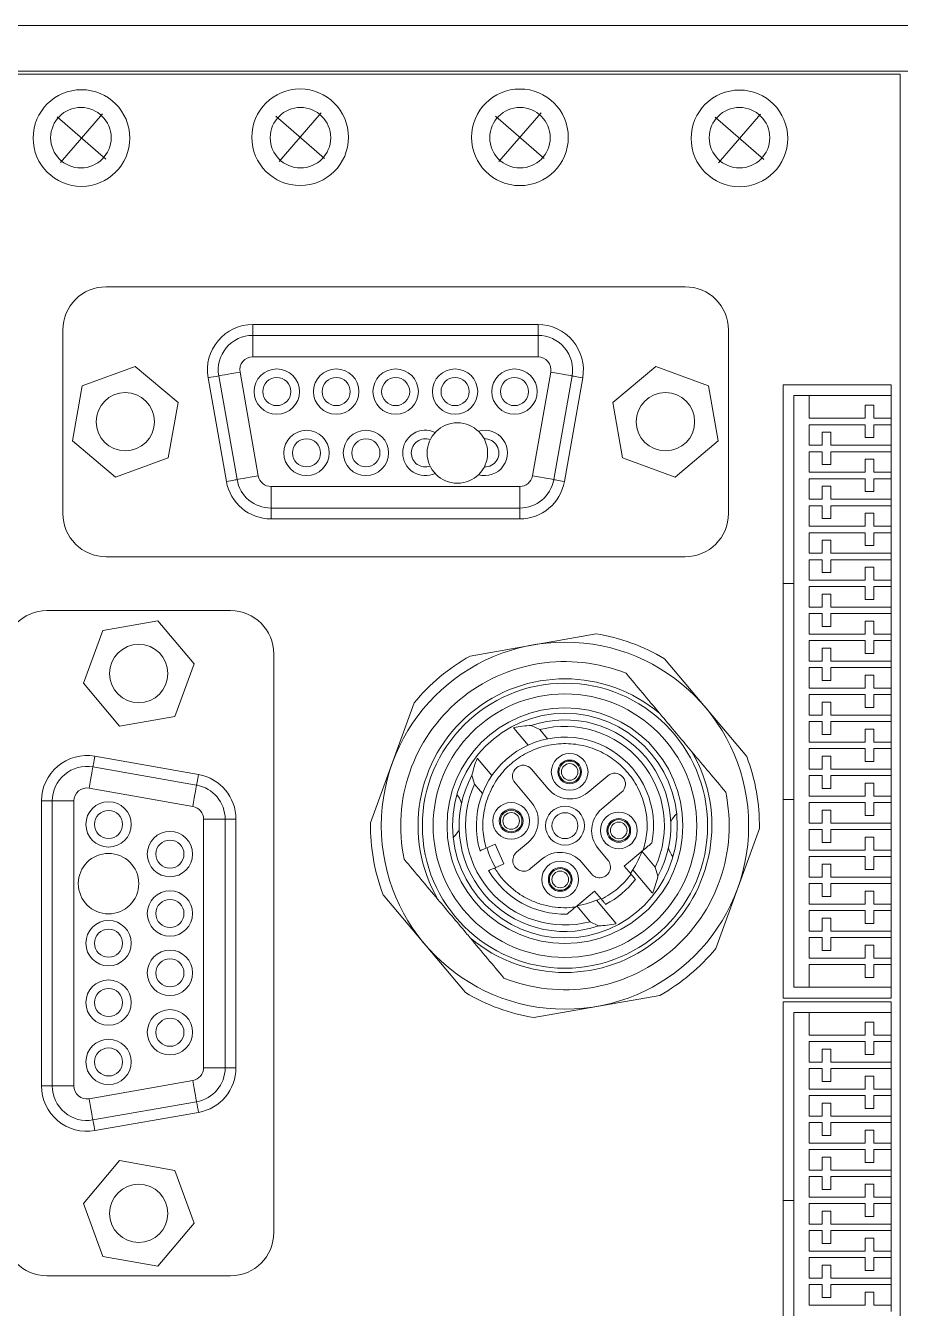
# Model space of a CAD drawing. Extents: x -194 to 239, y -574 to -265.
# Drawn here: x -109.51 to -96.63, y -433.92 to -415.02 of the extents above; entities that cross this region are included whole.
import ezdxf

# ---------------------------------------------------------------- set-up
doc = ezdxf.new("R2010")
doc.units = 0
doc.header["$LTSCALE"] = 0.5
doc.layers.get('0').update_dxf_attribs({"linetype": 'CONTINUOUS'})
doc.layers.add('1', color=7, linetype='CONTINUOUS')

msp = doc.modelspace()

# ---------------------------------------------------------------- linework, layer by layer
at = {"color": 7, "linetype": 'Continuous', "lineweight": 5}
for p, q in [((-96.62588, -415.73151), (-135.95433, -415.73151)), ((-96.62588, -456.5906), (-96.62588, -415.73151)), ((-108.32164, -418.86691), (-99.79341, -418.86691)), ((-106.16152, -419.42378), (-101.96104, -419.42378)), ((-106.16152, -419.5829), (-106.16152, -419.42378)), ((-101.96104, -419.5829), (-101.96104, -419.42378)), ((-108.95807, -419.50333), (-108.95807, -422.20819)), ((-106.16152, -419.90111), (-106.16152, -419.5829)), ((-106.16152, -419.5829), (-101.96104, -419.5829)), ((-101.96104, -419.90111), (-101.96104, -419.5829)), ((-99.15698, -422.20819), (-99.15698, -419.50333)), ((-101.96104, -419.90111), (-106.16152, -419.90111)), ((-107.89543, -420.04157), (-108.67232, -420.32433)), ((-107.26209, -420.57299), (-107.89543, -420.04157)), ((-106.3936, -421.70789), (-106.66292, -420.18046)), ((-106.34954, -420.12519), (-106.08021, -421.65264)), ((-102.04235, -421.65264), (-101.77302, -420.12519)), ((-101.45964, -420.18046), (-101.72896, -421.70789)), ((-100.22713, -420.04157), (-100.86047, -420.57299)), ((-99.45024, -420.32433), (-100.22713, -420.04157)), ((-108.67232, -420.32433), (-108.81589, -421.13853)), ((-106.55029, -421.73553), (-106.81963, -420.20808)), ((-101.30295, -420.20808), (-101.57227, -421.73553)), ((-99.30667, -421.13853), (-99.45024, -420.32433)), ((-98.35061, -420.31065), (-96.75953, -420.31065)), ((-98.35061, -420.31065), (-98.35061, -423.23826)), ((-96.75953, -420.46977), (-96.75953, -420.31065)), ((-98.19151, -420.46977), (-98.19151, -423.23826)), ((-96.75953, -420.46977), (-98.19151, -420.46977)), ((-97.96876, -420.46977), (-97.96876, -420.8039)), ((-96.75953, -420.46977), (-96.75953, -420.8039)), ((-107.40567, -421.38719), (-107.26209, -420.57299)), ((-100.86047, -420.57299), (-100.7169, -421.38719)), ((-97.14139, -420.8039), (-97.14139, -420.61297)), ((-97.01411, -420.61297), (-97.14139, -420.61297)), ((-97.01411, -420.61297), (-97.01411, -420.8039)), ((-97.14139, -420.8039), (-97.96876, -420.8039)), ((-97.96876, -420.89936), (-97.14139, -420.89936)), ((-97.96876, -420.89936), (-97.96876, -421.20166)), ((-97.14139, -421.09028), (-97.14139, -420.89936)), ((-96.75953, -420.8039), (-97.01411, -420.8039)), ((-97.01411, -420.89936), (-96.75953, -420.89936)), ((-97.01411, -420.89936), (-97.01411, -421.09028)), ((-96.75953, -420.89936), (-96.75953, -420.8039)), ((-96.75953, -420.89936), (-96.75953, -421.20166)), ((-97.77784, -421.20166), (-97.77784, -421.01073)), ((-97.77784, -421.01073), (-97.65055, -421.01073)), ((-97.65055, -421.20166), (-97.65055, -421.01073)), ((-97.14139, -421.09028), (-97.01411, -421.09028)), ((-108.81589, -421.13853), (-108.18255, -421.66996)), ((-99.94001, -421.66996), (-99.30667, -421.13853)), ((-97.96876, -421.20166), (-97.77784, -421.20166)), ((-97.77784, -421.29714), (-97.96876, -421.29714)), ((-97.96876, -421.29714), (-97.96876, -421.59944)), ((-97.77784, -421.48806), (-97.77784, -421.29714)), ((-97.65055, -421.20166), (-96.75953, -421.20166)), ((-97.65055, -421.29714), (-97.65055, -421.48806)), ((-96.75953, -421.29714), (-97.65055, -421.29714)), ((-96.75953, -421.29714), (-96.75953, -421.20166)), ((-96.75953, -421.29714), (-96.75953, -421.59944)), ((-108.18255, -421.66996), (-107.40567, -421.38719)), ((-100.7169, -421.38719), (-99.94001, -421.66996)), ((-97.77784, -421.48806), (-97.65055, -421.48806)), ((-97.14139, -421.59944), (-97.14139, -421.40851)), ((-97.14139, -421.40851), (-97.01411, -421.40851)), ((-97.01411, -421.59944), (-97.01411, -421.40851)), ((-97.14139, -421.59944), (-97.96876, -421.59944)), ((-97.96876, -421.6949), (-97.14139, -421.6949)), ((-97.96876, -421.6949), (-97.96876, -421.9972)), ((-97.14139, -421.88582), (-97.14139, -421.6949)), ((-97.01411, -421.59944), (-96.75953, -421.59944)), ((-97.01411, -421.6949), (-96.75953, -421.6949)), ((-97.01411, -421.6949), (-97.01411, -421.88582)), ((-96.75953, -421.6949), (-96.75953, -421.59944)), ((-96.75953, -421.6949), (-96.75953, -421.9972)), ((-105.89219, -422.12862), (-105.89219, -421.81041)), ((-105.89219, -421.81041), (-102.23037, -421.81041)), ((-102.23037, -422.12862), (-102.23037, -421.81041)), ((-97.77784, -421.9972), (-97.77784, -421.80628)), ((-97.77784, -421.80628), (-97.65055, -421.80628)), ((-97.65055, -421.9972), (-97.65055, -421.80628)), ((-97.14139, -421.88582), (-97.01411, -421.88582)), ((-97.96876, -421.9972), (-97.77784, -421.9972)), ((-97.65055, -421.9972), (-96.75953, -421.9972)), ((-96.75953, -422.09268), (-96.75953, -421.9972)), ((-105.89219, -422.28774), (-105.89219, -422.12862)), ((-102.23037, -422.12862), (-105.89219, -422.12862)), ((-102.23037, -422.28774), (-102.23037, -422.12862)), ((-97.77784, -422.09268), (-97.96876, -422.09268)), ((-97.96876, -422.09268), (-97.96876, -422.39498)), ((-97.77784, -422.2836), (-97.77784, -422.09268)), ((-97.65055, -422.09268), (-97.65055, -422.2836)), ((-96.75953, -422.09268), (-97.65055, -422.09268)), ((-97.14139, -422.39498), (-97.14139, -422.20406)), ((-97.14139, -422.20406), (-97.01411, -422.20406)), ((-97.01411, -422.39498), (-97.01411, -422.20406)), ((-96.75953, -422.09268), (-96.75953, -422.39498)), ((-102.23037, -422.28774), (-105.89219, -422.28774)), ((-97.14139, -422.39498), (-97.96876, -422.39498)), ((-97.77784, -422.2836), (-97.65055, -422.2836)), ((-97.01411, -422.39498), (-96.75953, -422.39498)), ((-96.75953, -422.49044), (-96.75953, -422.39498)), ((-97.96876, -422.49044), (-97.14139, -422.49044)), ((-97.96876, -422.49044), (-97.96876, -422.79274)), ((-97.77784, -422.79274), (-97.77784, -422.60182)), ((-97.77784, -422.60182), (-97.65055, -422.60182)), ((-97.65055, -422.79274), (-97.65055, -422.60182)), ((-97.14139, -422.68137), (-97.14139, -422.49044)), ((-97.01411, -422.49044), (-96.75953, -422.49044)), ((-97.01411, -422.49044), (-97.01411, -422.68137)), ((-96.75953, -422.49044), (-96.75953, -422.79274)), ((-97.96876, -422.79274), (-97.77784, -422.79274)), ((-97.65055, -422.79274), (-96.75953, -422.79274)), ((-97.14139, -422.68137), (-97.01411, -422.68137)), ((-96.75953, -422.88822), (-96.75953, -422.79274)), ((-99.79341, -422.84462), (-108.32164, -422.84462)), ((-97.77784, -422.88822), (-97.96876, -422.88822)), ((-97.96876, -422.88822), (-97.96876, -423.19052)), ((-97.77784, -423.07915), (-97.77784, -422.88822)), ((-97.65055, -422.88822), (-97.65055, -423.07915)), ((-96.75953, -422.88822), (-97.65055, -422.88822)), ((-97.14139, -423.19052), (-97.14139, -422.9996)), ((-97.14139, -422.9996), (-97.01411, -422.9996)), ((-97.01411, -423.19052), (-97.01411, -422.9996)), ((-96.75953, -422.88822), (-96.75953, -423.19052)), ((-97.14139, -423.19052), (-97.96876, -423.19052)), ((-97.77784, -423.07915), (-97.65055, -423.07915)), ((-97.01411, -423.19052), (-96.75953, -423.19052)), ((-96.75953, -423.28598), (-96.75953, -423.19052)), ((-98.35061, -423.23826), (-98.35061, -426.42043)), ((-98.35061, -423.23826), (-98.19151, -423.23826)), ((-98.19151, -423.23826), (-98.19151, -426.42043)), ((-97.96876, -423.28598), (-97.14139, -423.28598)), ((-97.96876, -423.28598), (-97.96876, -423.58828)), ((-97.77784, -423.58828), (-97.77784, -423.39736)), ((-97.77784, -423.39736), (-97.65055, -423.39736)), ((-97.65055, -423.58828), (-97.65055, -423.39736)), ((-97.14139, -423.47691), (-97.14139, -423.28598)), ((-97.01411, -423.28598), (-96.75953, -423.28598)), ((-97.01411, -423.28598), (-97.01411, -423.47691)), ((-96.75953, -423.28598), (-96.75953, -423.58828)), ((-97.96876, -423.58828), (-97.77784, -423.58828)), ((-97.65055, -423.58828), (-96.75953, -423.58828)), ((-97.14139, -423.47691), (-97.01411, -423.47691)), ((-96.75953, -423.68376), (-96.75953, -423.58828)), ((-106.48838, -423.63921), (-109.19324, -423.63921)), ((-97.77784, -423.68376), (-97.96876, -423.68376)), ((-97.96876, -423.68376), (-97.96876, -423.98606)), ((-97.77784, -423.87469), (-97.77784, -423.68376)), ((-97.65055, -423.68376), (-97.65055, -423.87469)), ((-96.75953, -423.68376), (-97.65055, -423.68376)), ((-96.75953, -423.68376), (-96.75953, -423.98606)), ((-108.37224, -423.93246), (-108.65501, -424.70936)), ((-107.55804, -423.7889), (-108.37224, -423.93246)), ((-107.02662, -424.42223), (-107.55804, -423.7889)), ((-97.77784, -423.87469), (-97.65055, -423.87469)), ((-97.14139, -423.98606), (-97.14139, -423.79514)), ((-97.14139, -423.79514), (-97.01411, -423.79514)), ((-97.01411, -423.98606), (-97.01411, -423.79514)), ((-101.10683, -423.98085), (-102.96082, -424.30775)), ((-97.14139, -423.98606), (-97.96876, -423.98606)), ((-97.96876, -424.08153), (-97.14139, -424.08153)), ((-97.96876, -424.08153), (-97.96876, -424.38384)), ((-97.14139, -424.27247), (-97.14139, -424.08153)), ((-97.01411, -423.98606), (-96.75953, -423.98606)), ((-97.01411, -424.08153), (-96.75953, -424.08153)), ((-97.01411, -424.08153), (-97.01411, -424.27247)), ((-96.75953, -424.08153), (-96.75953, -423.98606)), ((-96.75953, -424.08153), (-96.75953, -424.38384)), ((-105.85196, -424.27564), (-105.85196, -432.80387)), ((-98.88704, -425.79049), (-100.09715, -424.34834)), ((-97.77784, -424.38384), (-97.77784, -424.1929)), ((-97.77784, -424.1929), (-97.65055, -424.1929)), ((-97.65055, -424.38384), (-97.65055, -424.1929)), ((-97.14139, -424.27247), (-97.01411, -424.27247)), ((-107.30938, -425.19911), (-107.02662, -424.42223)), ((-97.96876, -424.38384), (-97.77784, -424.38384)), ((-97.77784, -424.47931), (-97.96876, -424.47931)), ((-97.96876, -424.47931), (-97.96876, -424.78161)), ((-97.77784, -424.67023), (-97.77784, -424.47931)), ((-97.65055, -424.38384), (-96.75953, -424.38384)), ((-97.65055, -424.47931), (-97.65055, -424.67023)), ((-96.75953, -424.47931), (-97.65055, -424.47931)), ((-96.75953, -424.47931), (-96.75953, -424.38384)), ((-96.75953, -424.47931), (-96.75953, -424.78161)), ((-108.65501, -424.70936), (-108.12358, -425.34269)), ((-97.77784, -424.67023), (-97.65055, -424.67023)), ((-97.14139, -424.78161), (-97.14139, -424.59068)), ((-97.14139, -424.59068), (-97.01411, -424.59068)), ((-97.01411, -424.78161), (-97.01411, -424.59068)), ((-97.14139, -424.78161), (-97.96876, -424.78161)), ((-97.96876, -424.87707), (-97.14139, -424.87707)), ((-97.96876, -424.87707), (-97.96876, -425.17939)), ((-97.14139, -425.06801), (-97.14139, -424.87707)), ((-97.01411, -424.78161), (-96.75953, -424.78161)), ((-97.01411, -424.87707), (-96.75953, -424.87707)), ((-97.01411, -424.87707), (-97.01411, -425.06801)), ((-96.75953, -424.87707), (-96.75953, -424.78161)), ((-96.75953, -424.87707), (-96.75953, -425.17939)), ((-103.7839, -424.9984), (-104.4278, -426.76747)), ((-97.77784, -425.17939), (-97.77784, -424.98844)), ((-97.77784, -424.98844), (-97.65055, -424.98844)), ((-97.65055, -425.17939), (-97.65055, -424.98844)), ((-97.14139, -425.06801), (-97.01411, -425.06801)), ((-108.12358, -425.34269), (-107.30938, -425.19911)), ((-97.96876, -425.17939), (-97.77784, -425.17939)), ((-97.77784, -425.27485), (-97.96876, -425.27485)), ((-97.96876, -425.27485), (-97.96876, -425.57715)), ((-97.77784, -425.46577), (-97.77784, -425.27485)), ((-97.65055, -425.17939), (-96.75953, -425.17939)), ((-97.65055, -425.27485), (-97.65055, -425.46577)), ((-96.75953, -425.27485), (-97.65055, -425.27485)), ((-96.75953, -425.27485), (-96.75953, -425.17939)), ((-96.75953, -425.27485), (-96.75953, -425.57715)), ((-102.31461, -425.3691), (-102.31552, -425.362)), ((-102.10388, -425.62024), (-102.31461, -425.3691)), ((-102.05988, -425.32968), (-101.93553, -425.39214)), ((-101.93553, -425.39214), (-101.82082, -425.52886)), ((-97.77784, -425.46577), (-97.65055, -425.46577)), ((-97.14139, -425.57715), (-97.14139, -425.38622)), ((-97.14139, -425.38622), (-97.01411, -425.38622)), ((-97.01411, -425.57715), (-97.01411, -425.38622)), ((-97.14139, -425.57715), (-97.96876, -425.57715)), ((-97.96876, -425.67261), (-97.14139, -425.67261)), ((-97.96876, -425.67261), (-97.96876, -425.97493)), ((-97.14139, -425.86355), (-97.14139, -425.67261)), ((-97.01411, -425.57715), (-96.75953, -425.57715)), ((-97.01411, -425.67261), (-96.75953, -425.67261)), ((-97.01411, -425.67261), (-97.01411, -425.86355)), ((-96.75953, -425.67261), (-96.75953, -425.57715)), ((-96.75953, -425.67261), (-96.75953, -425.97493)), ((-108.48849, -425.78516), (-106.96105, -426.0545)), ((-102.85773, -425.81697), (-102.85091, -425.81909)), ((-102.85091, -425.81909), (-102.64016, -426.07024)), ((-97.77784, -425.97493), (-97.77784, -425.78399)), ((-97.77784, -425.78399), (-97.65055, -425.78399)), ((-97.65055, -425.97493), (-97.65055, -425.78399)), ((-108.51611, -425.94187), (-106.98868, -426.21118)), ((-102.05588, -425.97447), (-101.81042, -426.26699)), ((-97.96876, -425.97493), (-97.77784, -425.97493)), ((-97.65055, -425.97493), (-96.75953, -425.97493)), ((-97.14139, -425.86355), (-97.01411, -425.86355)), ((-96.75953, -426.07039), (-96.75953, -425.97493)), ((-102.89404, -426.19643), (-102.93394, -426.06313)), ((-102.77932, -426.33314), (-102.89404, -426.19643)), ((-102.05421, -426.47155), (-102.29966, -426.17902)), ((-101.22762, -426.31799), (-100.9351, -426.07253)), ((-97.77784, -426.07039), (-97.96876, -426.07039)), ((-97.96876, -426.07039), (-97.96876, -426.37269)), ((-97.77784, -426.26131), (-97.77784, -426.07039)), ((-97.65055, -426.07039), (-97.65055, -426.26131)), ((-96.75953, -426.07039), (-97.65055, -426.07039)), ((-97.14139, -426.37269), (-97.14139, -426.18177)), ((-97.14139, -426.18177), (-97.01411, -426.18177)), ((-97.01411, -426.37269), (-97.01411, -426.18177)), ((-96.75953, -426.07039), (-96.75953, -426.37269)), ((-107.04393, -426.52458), (-108.57138, -426.25524)), ((-100.73056, -426.3163), (-101.02307, -426.56176)), ((-98.35061, -426.42043), (-98.19151, -426.42043)), ((-98.35061, -426.42043), (-98.35061, -429.34802)), ((-98.19151, -426.42043), (-98.19151, -429.1889)), ((-97.14139, -426.37269), (-97.96876, -426.37269)), ((-97.77784, -426.26131), (-97.65055, -426.26131)), ((-97.01411, -426.37269), (-96.75953, -426.37269)), ((-96.75953, -426.46815), (-96.75953, -426.37269)), ((-109.27279, -430.64375), (-109.27279, -426.44327)), ((-109.11367, -426.44327), (-109.27279, -426.44327)), ((-108.79546, -426.44327), (-109.11367, -426.44327)), ((-109.11367, -430.64375), (-109.11367, -426.44327)), ((-108.79546, -426.44327), (-108.79546, -430.64375)), ((-97.96876, -426.46815), (-97.14139, -426.46815)), ((-97.96876, -426.46815), (-97.96876, -426.77047)), ((-97.77784, -426.77047), (-97.77784, -426.57953)), ((-97.77784, -426.57953), (-97.65055, -426.57953)), ((-97.65055, -426.77047), (-97.65055, -426.57953)), ((-97.14139, -426.65909), (-97.14139, -426.46815)), ((-97.01411, -426.46815), (-96.75953, -426.46815)), ((-97.01411, -426.46815), (-97.01411, -426.65909)), ((-96.75953, -426.46815), (-96.75953, -426.77047)), ((-106.56795, -426.7126), (-106.88616, -426.7126)), ((-106.88616, -430.37441), (-106.88616, -426.7126)), ((-106.40883, -426.7126), (-106.56795, -426.7126)), ((-106.56795, -426.7126), (-106.56795, -430.37441)), ((-106.40883, -426.7126), (-106.40883, -430.37441)), ((-97.96876, -426.77047), (-97.77784, -426.77047)), ((-97.65055, -426.77047), (-96.75953, -426.77047)), ((-97.14139, -426.65909), (-97.01411, -426.65909)), ((-96.75953, -426.86593), (-96.75953, -426.77047)), ((-99.34436, -428.61769), (-98.70046, -426.84863)), ((-97.77784, -426.86593), (-97.96876, -426.86593)), ((-97.96876, -426.86593), (-97.96876, -427.16823)), ((-97.77784, -427.05686), (-97.77784, -426.86593)), ((-97.65055, -426.86593), (-97.65055, -427.05686)), ((-96.75953, -426.86593), (-97.65055, -426.86593)), ((-97.14139, -427.16823), (-97.14139, -426.97731)), ((-97.14139, -426.97731), (-97.01411, -426.97731)), ((-97.01411, -427.16823), (-97.01411, -426.97731)), ((-96.75953, -426.86593), (-96.75953, -427.16823)), ((-102.72686, -427.14012), (-102.5906, -427.08087)), ((-102.5906, -427.08087), (-102.46371, -427.3727)), ((-102.27582, -427.19754), (-102.10519, -427.05435)), ((-101.07406, -427.14456), (-100.93087, -427.31519)), ((-100.6902, -427.40401), (-100.41001, -427.16891)), ((-97.14139, -427.16823), (-97.96876, -427.16823)), ((-97.77784, -427.05686), (-97.65055, -427.05686)), ((-97.01411, -427.16823), (-96.75953, -427.16823)), ((-96.75953, -427.26369), (-96.75953, -427.16823)), ((-102.46371, -427.3727), (-102.59997, -427.43195)), ((-101.90065, -427.29812), (-102.07128, -427.4413)), ((-101.17466, -427.51975), (-101.31782, -427.3491)), ((-100.43033, -427.18597), (-100.23423, -427.41966)), ((-97.96876, -427.26369), (-97.14139, -427.26369)), ((-97.96876, -427.26369), (-97.96876, -427.56601)), ((-97.14139, -427.45464), (-97.14139, -427.26369)), ((-97.01411, -427.26369), (-96.75953, -427.26369)), ((-97.01411, -427.26369), (-97.01411, -427.45464)), ((-96.75953, -427.26369), (-96.75953, -427.56601)), ((-100.58958, -427.52392), (-100.6902, -427.40401)), ((-100.27736, -427.79701), (-100.56268, -427.45697)), ((-100.23423, -427.41966), (-100.19432, -427.55298)), ((-97.77784, -427.56601), (-97.77784, -427.37507)), ((-97.77784, -427.37507), (-97.65055, -427.37507)), ((-97.65055, -427.56601), (-97.65055, -427.37507)), ((-97.14139, -427.45464), (-97.01411, -427.45464)), ((-97.96876, -427.56601), (-97.77784, -427.56601)), ((-97.77784, -427.66147), (-97.96876, -427.66147)), ((-97.96876, -427.66147), (-97.96876, -427.96377)), ((-97.77784, -427.8524), (-97.77784, -427.66147)), ((-97.65055, -427.56601), (-96.75953, -427.56601)), ((-97.65055, -427.66147), (-97.65055, -427.8524)), ((-96.75953, -427.66147), (-97.65055, -427.66147)), ((-96.75953, -427.66147), (-96.75953, -427.56601)), ((-96.75953, -427.66147), (-96.75953, -427.96377)), ((-104.24122, -427.82562), (-103.03111, -429.26777)), ((-101.12897, -427.77221), (-101.40917, -428.0073)), ((-101.02837, -427.8921), (-101.12897, -427.77221)), ((-101.09898, -427.90697), (-100.81364, -428.24701)), ((-100.27053, -427.79912), (-100.27736, -427.79701)), ((-97.77784, -427.8524), (-97.65055, -427.8524)), ((-97.14139, -427.96377), (-97.14139, -427.77285)), ((-97.14139, -427.77285), (-97.01411, -427.77285)), ((-97.01411, -427.96377), (-97.01411, -427.77285)), ((-101.19273, -428.22395), (-101.38884, -427.99025)), ((-97.14139, -427.96377), (-97.96876, -427.96377)), ((-97.96876, -428.05924), (-97.14139, -428.05924)), ((-97.96876, -428.05924), (-97.96876, -428.36155)), ((-97.14139, -428.25018), (-97.14139, -428.05924)), ((-97.01411, -427.96377), (-96.75953, -427.96377)), ((-97.01411, -428.05924), (-96.75953, -428.05924)), ((-97.01411, -428.05924), (-97.01411, -428.25018)), ((-96.75953, -428.05924), (-96.75953, -427.96377)), ((-96.75953, -428.05924), (-96.75953, -428.36155)), ((-101.06839, -428.28641), (-101.19273, -428.22395)), ((-100.81364, -428.24701), (-100.81275, -428.25409)), ((-97.77784, -428.36155), (-97.77784, -428.17061)), ((-97.77784, -428.17061), (-97.65055, -428.17061)), ((-97.65055, -428.36155), (-97.65055, -428.17061)), ((-97.14139, -428.25018), (-97.01411, -428.25018)), ((-97.96876, -428.36155), (-97.77784, -428.36155)), ((-97.77784, -428.45702), (-97.96876, -428.45702)), ((-97.96876, -428.45702), (-97.96876, -428.75932)), ((-97.77784, -428.64794), (-97.77784, -428.45702)), ((-97.65055, -428.36155), (-96.75953, -428.36155)), ((-97.65055, -428.45702), (-97.65055, -428.64794)), ((-96.75953, -428.45702), (-97.65055, -428.45702)), ((-96.75953, -428.45702), (-96.75953, -428.36155)), ((-96.75953, -428.45702), (-96.75953, -428.75932)), ((-97.77784, -428.64794), (-97.65055, -428.64794)), ((-97.14139, -428.75932), (-97.14139, -428.56839)), ((-97.14139, -428.56839), (-97.01411, -428.56839)), ((-97.01411, -428.75932), (-97.01411, -428.56839)), ((-97.14139, -428.75932), (-97.96876, -428.75932)), ((-97.96876, -428.85478), (-97.14139, -428.85478)), ((-97.96876, -429.1889), (-97.96876, -428.85478)), ((-97.14139, -429.04572), (-97.14139, -428.85478)), ((-97.01411, -428.75932), (-96.75953, -428.75932)), ((-97.01411, -429.04572), (-97.01411, -428.85478)), ((-96.75953, -428.85478), (-97.01411, -428.85478)), ((-96.75953, -428.85478), (-96.75953, -428.75932)), ((-96.75953, -428.85478), (-96.75953, -429.1889)), ((-97.01411, -429.04572), (-97.14139, -429.04572)), ((-98.19151, -429.1889), (-96.75953, -429.1889)), ((-96.75953, -429.1889), (-96.75953, -429.34802)), ((-102.02143, -429.63526), (-100.16744, -429.30834)), ((-96.75953, -429.34802), (-98.35061, -429.34802)), ((-98.35061, -429.40211), (-96.75953, -429.40211)), ((-98.35061, -429.40211), (-98.35061, -432.32972)), ((-96.75953, -429.56123), (-96.75953, -429.40211)), ((-98.19151, -429.56123), (-98.19151, -432.32972)), ((-96.75953, -429.56123), (-98.19151, -429.56123)), ((-97.96876, -429.56123), (-97.96876, -429.89536)), ((-96.75953, -429.56123), (-96.75953, -429.89536)), ((-97.14139, -429.89536), (-97.14139, -429.70443)), ((-97.01411, -429.70443), (-97.14139, -429.70443)), ((-97.01411, -429.70443), (-97.01411, -429.89536)), ((-97.14139, -429.89536), (-97.96876, -429.89536)), ((-97.96876, -429.99082), (-97.14139, -429.99082)), ((-97.96876, -429.99082), (-97.96876, -430.29312)), ((-97.14139, -430.18174), (-97.14139, -429.99082)), ((-96.75953, -429.89536), (-97.01411, -429.89536)), ((-97.01411, -429.99082), (-96.75953, -429.99082)), ((-97.01411, -429.99082), (-97.01411, -430.18174)), ((-96.75953, -429.99082), (-96.75953, -429.89536)), ((-96.75953, -429.99082), (-96.75953, -430.29312)), ((-97.77784, -430.29312), (-97.77784, -430.1022)), ((-97.77784, -430.1022), (-97.65055, -430.1022)), ((-97.65055, -430.29312), (-97.65055, -430.1022)), ((-97.14139, -430.18174), (-97.01411, -430.18174)), ((-106.56795, -430.37441), (-106.88616, -430.37441)), ((-106.40883, -430.37441), (-106.56795, -430.37441)), ((-97.96876, -430.29312), (-97.77784, -430.29312)), ((-97.77784, -430.3886), (-97.96876, -430.3886)), ((-97.96876, -430.3886), (-97.96876, -430.6909)), ((-97.77784, -430.57952), (-97.77784, -430.3886)), ((-97.65055, -430.29312), (-96.75953, -430.29312)), ((-97.65055, -430.3886), (-97.65055, -430.57952)), ((-96.75953, -430.3886), (-97.65055, -430.3886)), ((-96.75953, -430.3886), (-96.75953, -430.29312)), ((-96.75953, -430.3886), (-96.75953, -430.6909)), ((-108.57138, -430.83177), (-107.04393, -430.56243)), ((-97.77784, -430.57952), (-97.65055, -430.57952)), ((-97.14139, -430.6909), (-97.14139, -430.49998)), ((-97.14139, -430.49998), (-97.01411, -430.49998)), ((-97.01411, -430.6909), (-97.01411, -430.49998)), ((-109.11367, -430.64375), (-109.27279, -430.64375)), ((-108.79546, -430.64375), (-109.11367, -430.64375)), ((-97.14139, -430.6909), (-97.96876, -430.6909)), ((-97.01411, -430.6909), (-96.75953, -430.6909)), ((-96.75953, -430.78636), (-96.75953, -430.6909)), ((-106.98868, -430.87583), (-108.51611, -431.14515)), ((-97.96876, -430.78636), (-97.14139, -430.78636)), ((-97.96876, -430.78636), (-97.96876, -431.08866)), ((-97.77784, -431.08866), (-97.77784, -430.89774)), ((-97.77784, -430.89774), (-97.65055, -430.89774)), ((-97.65055, -431.08866), (-97.65055, -430.89774)), ((-97.14139, -430.97729), (-97.14139, -430.78636)), ((-97.01411, -430.78636), (-96.75953, -430.78636)), ((-97.01411, -430.78636), (-97.01411, -430.97729)), ((-96.75953, -430.78636), (-96.75953, -431.08866)), ((-106.96105, -431.03252), (-108.48849, -431.30183)), ((-97.96876, -431.08866), (-97.77784, -431.08866)), ((-97.65055, -431.08866), (-96.75953, -431.08866)), ((-97.14139, -430.97729), (-97.01411, -430.97729)), ((-96.75953, -431.18414), (-96.75953, -431.08866)), ((-97.77784, -431.18414), (-97.96876, -431.18414)), ((-97.96876, -431.18414), (-97.96876, -431.48644)), ((-97.77784, -431.37507), (-97.77784, -431.18414)), ((-97.65055, -431.18414), (-97.65055, -431.37507)), ((-96.75953, -431.18414), (-97.65055, -431.18414)), ((-97.14139, -431.48644), (-97.14139, -431.29552)), ((-97.14139, -431.29552), (-97.01411, -431.29552)), ((-97.01411, -431.48644), (-97.01411, -431.29552)), ((-96.75953, -431.18414), (-96.75953, -431.48644)), ((-97.14139, -431.48644), (-97.96876, -431.48644)), ((-97.77784, -431.37507), (-97.65055, -431.37507)), ((-97.01411, -431.48644), (-96.75953, -431.48644)), ((-96.75953, -431.5819), (-96.75953, -431.48644)), ((-97.96876, -431.5819), (-97.14139, -431.5819)), ((-97.96876, -431.5819), (-97.96876, -431.88422)), ((-97.77784, -431.88422), (-97.77784, -431.69328)), ((-97.77784, -431.69328), (-97.65055, -431.69328)), ((-97.65055, -431.88422), (-97.65055, -431.69328)), ((-97.14139, -431.77283), (-97.14139, -431.5819)), ((-97.01411, -431.5819), (-96.75953, -431.5819)), ((-97.01411, -431.5819), (-97.01411, -431.77283)), ((-96.75953, -431.5819), (-96.75953, -431.88422)), ((-108.12358, -431.74432), (-108.65501, -432.37765)), ((-107.30938, -431.88788), (-108.12358, -431.74432)), ((-107.02662, -432.66478), (-107.30938, -431.88788)), ((-97.96876, -431.88422), (-97.77784, -431.88422)), ((-97.65055, -431.88422), (-96.75953, -431.88422)), ((-97.14139, -431.77283), (-97.01411, -431.77283)), ((-96.75953, -431.97968), (-96.75953, -431.88422)), ((-97.77784, -431.97968), (-97.96876, -431.97968)), ((-97.96876, -431.97968), (-97.96876, -432.28198)), ((-97.77784, -432.17061), (-97.77784, -431.97968)), ((-97.65055, -431.97968), (-97.65055, -432.17061)), ((-96.75953, -431.97968), (-97.65055, -431.97968)), ((-97.14139, -432.28198), (-97.14139, -432.09106)), ((-97.14139, -432.09106), (-97.01411, -432.09106)), ((-97.01411, -432.28198), (-97.01411, -432.09106)), ((-96.75953, -431.97968), (-96.75953, -432.28198)), ((-97.14139, -432.28198), (-97.96876, -432.28198)), ((-97.77784, -432.17061), (-97.65055, -432.17061)), ((-97.01411, -432.28198), (-96.75953, -432.28198)), ((-96.75953, -432.37745), (-96.75953, -432.28198)), ((-108.65501, -432.37765), (-108.37224, -433.15455)), ((-98.35061, -432.32972), (-98.35061, -435.51189)), ((-98.35061, -432.32972), (-98.19151, -432.32972)), ((-98.19151, -432.32972), (-98.19151, -435.51189)), ((-97.96876, -432.37745), (-97.14139, -432.37745)), ((-97.96876, -432.37745), (-97.96876, -432.67976)), ((-97.14139, -432.56839), (-97.14139, -432.37745)), ((-97.01411, -432.37745), (-96.75953, -432.37745)), ((-97.01411, -432.37745), (-97.01411, -432.56839)), ((-96.75953, -432.37745), (-96.75953, -432.67976)), ((-107.55804, -433.29811), (-107.02662, -432.66478)), ((-97.77784, -432.67976), (-97.77784, -432.48882)), ((-97.77784, -432.48882), (-97.65055, -432.48882)), ((-97.65055, -432.67976), (-97.65055, -432.48882)), ((-97.14139, -432.56839), (-97.01411, -432.56839)), ((-97.96876, -432.67976), (-97.77784, -432.67976)), ((-97.77784, -432.77523), (-97.96876, -432.77523)), ((-97.96876, -432.77523), (-97.96876, -433.07753)), ((-97.77784, -432.96615), (-97.77784, -432.77523)), ((-97.65055, -432.67976), (-96.75953, -432.67976)), ((-97.65055, -432.77523), (-97.65055, -432.96615)), ((-96.75953, -432.77523), (-97.65055, -432.77523)), ((-96.75953, -432.77523), (-96.75953, -432.67976)), ((-96.75953, -432.77523), (-96.75953, -433.07753)), ((-97.77784, -432.96615), (-97.65055, -432.96615)), ((-97.14139, -433.07753), (-97.14139, -432.8866)), ((-97.14139, -432.8866), (-97.01411, -432.8866)), ((-97.01411, -433.07753), (-97.01411, -432.8866)), ((-108.37224, -433.15455), (-107.55804, -433.29811)), ((-97.14139, -433.07753), (-97.96876, -433.07753)), ((-97.96876, -433.17299), (-97.14139, -433.17299)), ((-97.96876, -433.17299), (-97.96876, -433.47531)), ((-97.14139, -433.36393), (-97.14139, -433.17299)), ((-97.01411, -433.07753), (-96.75953, -433.07753)), ((-97.01411, -433.17299), (-96.75953, -433.17299)), ((-97.01411, -433.17299), (-97.01411, -433.36393)), ((-96.75953, -433.17299), (-96.75953, -433.07753)), ((-96.75953, -433.17299), (-96.75953, -433.47531)), ((-97.77784, -433.47531), (-97.77784, -433.28436)), ((-97.77784, -433.28436), (-97.65055, -433.28436)), ((-97.65055, -433.47531), (-97.65055, -433.28436)), ((-97.14139, -433.36393), (-97.01411, -433.36393)), ((-109.19324, -433.44029), (-106.48838, -433.44029)), ((-97.96876, -433.47531), (-97.77784, -433.47531)), ((-97.77784, -433.57077), (-97.96876, -433.57077)), ((-97.96876, -433.57077), (-97.96876, -433.87307)), ((-97.77784, -433.76169), (-97.77784, -433.57077)), ((-97.65055, -433.47531), (-96.75953, -433.47531)), ((-97.65055, -433.57077), (-97.65055, -433.76169)), ((-96.75953, -433.57077), (-97.65055, -433.57077)), ((-96.75953, -433.57077), (-96.75953, -433.47531)), ((-96.75953, -433.57077), (-96.75953, -433.87307)), ((-97.77784, -433.76169), (-97.65055, -433.76169)), ((-97.14139, -433.87307), (-97.14139, -433.68214)), ((-97.14139, -433.68214), (-97.01411, -433.68214)), ((-97.01411, -433.87307), (-97.01411, -433.68214)), ((-97.14139, -433.87307), (-97.96876, -433.87307)), ((-97.01411, -433.87307), (-96.75953, -433.87307)), ((-96.75953, -433.96853), (-96.75953, -433.87307))]:
    msp.add_line(p, q, dxfattribs=at)
at = {"linetype": 'Continuous', "lineweight": 5}
for p, q in [((-109.04312, -416.36432), (-108.32574, -416.98576)), ((-108.37371, -416.31635), (-108.99515, -417.03373)), ((-105.82282, -416.35296), (-105.10544, -416.9744)), ((-105.15341, -416.30499), (-105.77485, -417.02237)), ((-102.58586, -416.35361), (-101.86848, -416.97505)), ((-101.91645, -416.30564), (-102.53789, -417.02302)), ((-99.35303, -416.36927), (-98.63565, -416.9907)), ((-98.68363, -416.3213), (-99.30506, -417.03868))]:
    msp.add_line(p, q, dxfattribs=at)
at = {"color": 7, "linetype": 'Continuous', "lineweight": 5, "flags": 128}
for points in [[(-106.34954, -420.12519), (-106.41067, -420.13598), (-106.46947, -420.14634), (-106.52364, -420.1559), (-106.57114, -420.16426), (-106.61011, -420.17115), (-106.63908, -420.17625), (-106.65691, -420.1794), (-106.66292, -420.18046)], [(-101.45964, -420.18046), (-101.46565, -420.1794), (-101.48348, -420.17625), (-101.51245, -420.17115), (-101.55142, -420.16426), (-101.59892, -420.1559), (-101.65309, -420.14634), (-101.71189, -420.13598), (-101.77302, -420.12519)], [(-101.30295, -420.20808), (-101.33351, -420.20269), (-101.36291, -420.19751), (-101.38999, -420.19273), (-101.41374, -420.18854), (-101.43322, -420.18511), (-101.44771, -420.18255), (-101.45663, -420.18099), (-101.45964, -420.18046)], [(-106.08021, -421.65264), (-106.14136, -421.66341), (-106.20014, -421.67379), (-106.25433, -421.68333), (-106.3018, -421.69171), (-106.34078, -421.69858), (-106.36974, -421.70368), (-106.38757, -421.70683), (-106.3936, -421.70789)], [(-101.72896, -421.70789), (-101.73499, -421.70683), (-101.75282, -421.70368), (-101.78178, -421.69858), (-101.82076, -421.69171), (-101.86823, -421.68333), (-101.92242, -421.67379), (-101.9812, -421.66341), (-102.04235, -421.65264)], [(-106.3936, -421.70789), (-106.3966, -421.70842), (-106.40553, -421.71), (-106.42001, -421.71256), (-106.43948, -421.71599), (-106.46323, -421.72018), (-106.49032, -421.72494), (-106.51972, -421.73014), (-106.55029, -421.73553)], [(-101.57227, -421.73553), (-101.60284, -421.73014), (-101.63224, -421.72494), (-101.65933, -421.72018), (-101.68308, -421.71599), (-101.70255, -421.71256), (-101.71705, -421.71), (-101.72596, -421.70842), (-101.72896, -421.70789)], [(-108.48849, -425.78516), (-108.49388, -425.81574), (-108.49906, -425.84514), (-108.50384, -425.87222), (-108.50803, -425.89597), (-108.51146, -425.91545), (-108.51402, -425.92994), (-108.51558, -425.93885), (-108.51611, -425.94187)], [(-108.51611, -425.94187), (-108.51717, -425.94788), (-108.52032, -425.96571), (-108.52542, -425.99467), (-108.53231, -426.03365), (-108.54067, -426.08114), (-108.55023, -426.13532), (-108.56059, -426.19411), (-108.57138, -426.25524)], [(-106.98868, -426.21118), (-106.98974, -426.21722), (-106.99289, -426.23504), (-106.99799, -426.26401), (-107.00486, -426.30299), (-107.01324, -426.35046), (-107.02278, -426.40465), (-107.03316, -426.46343), (-107.04393, -426.52458)], [(-106.96105, -426.0545), (-106.96643, -426.08507), (-106.97163, -426.11447), (-106.97639, -426.14156), (-106.98058, -426.1653), (-106.98401, -426.18478), (-106.98658, -426.19925), (-106.98815, -426.20819), (-106.98868, -426.21118)], [(-103.08731, -426.47458), (-103.11937, -426.40382), (-103.15419, -426.34997)], [(-103.20958, -426.98305), (-103.17454, -426.94639), (-103.12208, -426.87195)], [(-107.04393, -430.56243), (-107.03316, -430.62358), (-107.02278, -430.68236), (-107.01324, -430.73655), (-107.00486, -430.78403), (-106.99799, -430.82301), (-106.99289, -430.85197), (-106.98974, -430.8698), (-106.98868, -430.87583)], [(-108.57138, -430.83177), (-108.56059, -430.8929), (-108.55023, -430.9517), (-108.54067, -431.00587), (-108.53231, -431.05336), (-108.52542, -431.09234), (-108.52032, -431.1213), (-108.51717, -431.13913), (-108.51611, -431.14515)], [(-108.51611, -431.14515), (-108.51558, -431.14816), (-108.51402, -431.15708), (-108.51146, -431.17157), (-108.50803, -431.19105), (-108.50384, -431.21479), (-108.49906, -431.24188), (-108.49388, -431.27128), (-108.48849, -431.30183)]]:
    msp.add_lwpolyline(points, dxfattribs=at)
at = {"linetype": 'Continuous', "lineweight": 5}
for centre in [(-108.68443, -416.67504), (-105.46413, -416.66368), (-102.22717, -416.66433), (-98.99434, -416.67999)]:
    msp.add_circle(centre, 0.71184, dxfattribs=at)
at = {"color": 7, "linetype": 'Continuous', "lineweight": 5}
for centre, radius in [((-108.69268, -416.67025), 0.4455), ((-105.45959, -416.67025), 0.4455), ((-102.2265, -416.67025), 0.4455), ((-98.99342, -416.67025), 0.4455), ((-105.80772, -420.41121), 0.33413), ((-104.93262, -420.41121), 0.33413), ((-104.05753, -420.41121), 0.33413), ((-103.18243, -420.41121), 0.33413), ((-102.30733, -420.41121), 0.33413), ((-105.80772, -420.41121), 0.20684), ((-104.93262, -420.41121), 0.20684), ((-104.05753, -420.41121), 0.20684), ((-103.18243, -420.41121), 0.20684), ((-102.30733, -420.41121), 0.20684), ((-108.039, -420.85576), 0.42959), ((-100.08357, -420.85576), 0.42959), ((-103.14793, -421.31648), 0.4455), ((-105.37017, -421.31495), 0.33413), ((-105.37017, -421.31495), 0.20684), ((-104.49507, -421.31495), 0.33413), ((-104.49507, -421.31495), 0.20684), ((-107.84081, -424.56579), 0.42959), ((-101.56413, -426.80805), 2.70485), ((-101.56413, -426.80805), 2.10023), ((-101.56413, -426.80805), 1.94112), ((-101.56413, -426.80805), 1.73699), ((-101.56413, -426.80805), 1.65473), ((-101.4948, -426.01553), 0.27048), ((-101.4948, -426.01553), 0.17502), ((-101.4948, -426.01553), 0.15911), ((-101.4948, -426.01553), 0.12236), ((-108.28536, -426.78956), 0.33413), ((-108.28536, -426.78956), 0.20684), ((-102.35665, -426.73871), 0.27048), ((-102.35665, -426.73871), 0.17502), ((-102.35665, -426.73871), 0.15911), ((-102.35665, -426.73871), 0.12236), ((-101.56413, -426.80805), 0.2864), ((-101.56413, -426.80805), 0.19093), ((-100.77162, -426.87738), 0.27048), ((-100.77162, -426.87738), 0.17502), ((-100.77162, -426.87738), 0.15911), ((-100.77162, -426.87738), 0.12236), ((-107.38162, -427.22711), 0.33413), ((-107.38162, -427.22711), 0.20684), ((-108.28536, -427.66249), 0.4455), ((-101.63347, -427.60056), 0.27048), ((-101.63347, -427.60056), 0.17502), ((-101.63347, -427.60056), 0.15911), ((-101.63347, -427.60056), 0.12236), ((-107.38162, -428.1022), 0.33413), ((-107.38162, -428.1022), 0.20684), ((-108.28536, -428.53975), 0.33413), ((-108.28536, -428.53975), 0.20684), ((-107.38162, -428.9773), 0.33413), ((-107.38162, -428.9773), 0.20684), ((-108.28536, -429.41485), 0.33413), ((-108.28536, -429.41485), 0.20684), ((-107.38162, -429.8524), 0.33413), ((-107.38162, -429.8524), 0.20684), ((-108.28536, -430.28995), 0.33413), ((-108.28536, -430.28995), 0.20684), ((-107.84081, -432.52122), 0.42959)]:
    msp.add_circle(centre, radius, dxfattribs=at)
for centre, radius, start, end in [((-108.32164, -419.50334), 0.63643, 90, 180), ((-99.79342, -419.50334), 0.63643, 0, 90), ((-106.16151, -420.09204), 0.66826, 90, 190), ((-101.96105, -420.09204), 0.66826, 350, 90), ((-106.16151, -420.09204), 0.50915, 90, 190), ((-101.96105, -420.09204), 0.50915, 350, 90), ((-106.16151, -420.09204), 0.19093, 90, 190), ((-101.96105, -420.09204), 0.19093, 350, 90), ((-125.80991, -311.99022), 109.87145, 279.9530389, 280.0360179), ((-103.61998, -421.31495), 0.33413, 64.275472, 180), ((-103.61998, -421.31495), 0.20684, 69.705628, 180), ((-102.74488, -421.31495), 0.33413, 253.912237, 106.52203), ((-102.74488, -421.31495), 0.20684, 267.89279, 92.541475), ((-103.61998, -421.31495), 0.33413, 180, 295.353736), ((-103.61998, -421.31495), 0.20684, 180, 289.923578), ((-105.89218, -421.61948), 0.19093, 190, 270), ((-102.23038, -421.61948), 0.19093, 270, 350), ((-105.89218, -421.61948), 0.66826, 190, 270), ((-105.89218, -421.61948), 0.50915, 190, 270), ((-102.23038, -421.61948), 0.50915, 270, 350), ((-102.23038, -421.61948), 0.66826, 270, 350), ((-108.32164, -422.20818), 0.63643, 180, 270), ((-99.79342, -422.20818), 0.63643, 270, 0), ((-109.19323, -424.27564), 0.63643, 90, 180), ((-106.48839, -424.27564), 0.63643, 0, 90), ((-101.56413, -426.80805), 2.86395, 59.188128, 80.811855), ((-101.56413, -426.80805), 2.86395, 119.188128, 140.811855), ((-101.56413, -426.80805), 2.41845, 68.16657, 191.833413), ((-101.56413, -426.80805), 2.16388, 49.838219, 210.161765), ((-101.56413, -426.80805), 1.55926, 331.461846, 108.538138), ((-101.56413, -426.80805), 1.4638, 335.302461, 104.697522), ((-101.56413, -426.80805), 1.30469, 348.694732, 196.495265), ((-108.60453, -426.44327), 0.66826, 80, 180), ((-101.56413, -426.80805), 2.16388, 229.838219, 30.161765), ((-101.56413, -426.80805), 2.86395, 359.188128, 20.811855), ((-108.60453, -426.44327), 0.50915, 80, 180), ((-102.17777, -426.07674), 0.15911, 39.999992, 219.999992), ((-100.83283, -426.19441), 0.15911, 309.999992, 129.999992), ((-107.07709, -426.7126), 0.50915, 0, 80), ((-107.07709, -426.7126), 0.66826, 0, 80), ((-101.56413, -426.80805), 1.55926, 151.461846, 288.538138), ((-101.56413, -426.80805), 1.4638, 155.302461, 284.697522), ((-108.60453, -426.44327), 0.19093, 80, 180), ((-101.56413, -426.80805), 2.41845, 248.16657, 11.833413), ((-101.49353, -426.00108), 0.41368, 219.999992, 309.999992), ((-107.07709, -426.7126), 0.19093, 0, 80), ((-102.3711, -426.73745), 0.41368, 309.999992, 39.999992), ((-100.75717, -426.87865), 0.41368, 129.999992, 219.999992), ((-101.56413, -426.80805), 2.86395, 179.188128, 200.811855), ((-99.59154, -426.98063), 0.47733, 133.26406, 150.303465), ((-101.56413, -426.80805), 1.19331, 195.837736, 211.162247), ((-99.59154, -426.98063), 0.47733, 199.696567, 216.735972), ((-102.17355, -427.31941), 0.15911, 129.999992, 309.999992), ((-101.63473, -427.61501), 0.41368, 39.999992, 129.999992), ((-101.05277, -427.41747), 0.15911, 219.999992, 39.999992), ((-101.56413, -426.80805), 1.19331, 323.886532, 341.423898), ((-101.56413, -426.80805), 1.30469, 210.504718, 271.305252), ((-101.56413, -426.80805), 1.30469, 297.319608, 322.680375), ((-101.56413, -426.80805), 1.19331, 278.576085, 296.113451), ((-101.56413, -426.80805), 2.86395, 299.188128, 320.811855), ((-101.56413, -426.80805), 2.86395, 239.188128, 260.811855), ((-107.07709, -430.37441), 0.19093, 280, 0), ((-107.07709, -430.37441), 0.50915, 280, 0), ((-107.07709, -430.37441), 0.66826, 280, 0), ((-108.60453, -430.64374), 0.66826, 180, 280), ((-108.60453, -430.64374), 0.50915, 180, 280), ((-108.60453, -430.64374), 0.19093, 180, 280), ((-133.99471, -435.71969), 27.437, 9.836312, 10.168569), ((-109.19323, -432.80386), 0.63643, 180, 270), ((-106.48839, -432.80386), 0.63643, 270, 0)]:
    msp.add_arc(centre, radius, start, end, dxfattribs=at)
for centre, start_param, end_param in [((-102.04931, -427.21516), 4.04709258, 4.18158277), ((-101.07895, -426.40094), 5.24319519, 5.37768538), ((-102.04931, -427.21516), 2.10160253, 2.23609272), ((-101.07895, -426.40094), 0.90549993, 1.03999012)]:
    msp.add_ellipse(centre, major_axis=(-1.49396, -1.25358), ratio=0.94579662, start_param=start_param, end_param=end_param, dxfattribs=at)
for points, knots in [([(-100.66469, -424.56308), (-100.58545, -424.65751), (-100.42565, -424.84794), (-100.25472, -425.05165), (-100.16854, -425.15435)], [0, 0, 0, 0, 0.49584736, 1, 1, 1, 1]), ([(-99.69322, -425.72082), (-99.76083, -425.64025), (-99.89753, -425.47732), (-100.05746, -425.28676), (-100.14736, -425.1796), (-100.16854, -425.15435)], [0, 0, 0, 0, 0.42785434, 0.86519467, 1, 1, 1, 1]), ([(-102.72686, -427.14012), (-102.74606, -427.0513), (-102.78535, -426.86951), (-102.76349, -426.58471), (-102.6782, -426.30849), (-102.53007, -426.06247), (-102.33462, -425.86274), (-102.10125, -425.71302), (-101.83606, -425.6182), (-101.54896, -425.58734), (-101.26273, -425.62535), (-100.99995, -425.72669), (-100.7704, -425.8822), (-100.57996, -426.0867), (-100.43798, -426.33633), (-100.3596, -426.61458), (-100.34482, -426.89984), (-100.38862, -427.0806), (-100.41001, -427.16891)], [0, 0, 0, 0, 0.06044198, 0.12370948, 0.18818315, 0.25204501, 0.31358716, 0.37324363, 0.43572996, 0.4999989, 0.56426865, 0.62675804, 0.686414, 0.74795263, 0.81181686, 0.87629213, 0.93955796, 1, 1, 1, 1]), ([(-99.69322, -425.72082), (-99.60861, -425.82165), (-99.43765, -426.02539), (-99.27781, -426.21589), (-99.19708, -426.31211)], [0, 0, 0, 0, 0.49490185, 1, 1, 1, 1]), ([(-102.81513, -427.17849), (-102.81416, -427.17808), (-102.81221, -427.17725), (-102.79721, -427.1707), (-102.77505, -427.16108), (-102.7502, -427.15027), (-102.7336, -427.14305), (-102.72686, -427.14012)], [0, 0, 0, 0, 0.21259649, 0.42511716, 0.63837293, 0.85310755, 1, 1, 1, 1]), ([(-100.41001, -427.16891), (-100.38492, -427.14786), (-100.35121, -427.11958), (-100.31369, -427.08811), (-100.29642, -427.07359), (-100.28638, -427.06519), (-100.28527, -427.06425), (-100.28476, -427.06382)], [0, 0, 0, 0, 0.46854871, 0.62942874, 0.79134653, 0.90376281, 1, 1, 1, 1]), ([(-103.43504, -427.89526), (-103.51965, -427.79443), (-103.69061, -427.5907), (-103.85045, -427.40021), (-103.93118, -427.304)], [0, 0, 0, 0, 0.49491003, 1, 1, 1, 1]), ([(-102.59997, -427.43195), (-102.60996, -427.43629), (-102.62994, -427.44497), (-102.65653, -427.45654), (-102.67646, -427.4652), (-102.68681, -427.4697), (-102.68784, -427.47015), (-102.68824, -427.47032)], [0, 0, 0, 0, 0.21702256, 0.43393725, 0.64989141, 0.86422702, 1, 1, 1, 1]), ([(-101.40917, -428.0073), (-101.4661, -428.01233), (-101.57987, -428.02239), (-101.75354, -428.00626), (-101.92557, -427.96685), (-102.09211, -427.90068), (-102.24739, -427.81134), (-102.38521, -427.70105), (-102.50571, -427.57503), (-102.56855, -427.47965), (-102.59997, -427.43195)], [0, 0, 0, 0, 0.1224121, 0.24465827, 0.37239763, 0.49999708, 0.62772588, 0.75534311, 0.87764305, 1, 1, 1, 1]), ([(-100.58958, -427.52392), (-100.65165, -427.59846), (-100.7758, -427.74754), (-100.94418, -427.84391), (-101.02837, -427.8921)], [0, 0, 0, 0, 0.49999713, 1, 1, 1, 1]), ([(-100.52655, -427.59903), (-100.52722, -427.59823), (-100.52856, -427.59662), (-100.53901, -427.58421), (-100.55443, -427.5658), (-100.57223, -427.5446), (-100.58439, -427.53011), (-100.58958, -427.52392)], [0, 0, 0, 0, 0.20787009, 0.41564319, 0.62558469, 0.84035235, 1, 1, 1, 1]), ([(-103.43504, -427.89526), (-103.36744, -427.97585), (-103.23075, -428.13879), (-103.0708, -428.32933), (-102.9809, -428.43649), (-102.95972, -428.46174)], [0, 0, 0, 0, 0.42787384, 0.86519467, 1, 1, 1, 1]), ([(-101.02837, -427.8921), (-101.02113, -427.90073), (-101.00665, -427.91799), (-100.98742, -427.9409), (-100.97321, -427.95784), (-100.96623, -427.96615), (-100.96558, -427.96692), (-100.96534, -427.96721)], [0, 0, 0, 0, 0.22231022, 0.44463172, 0.66359257, 0.87685888, 1, 1, 1, 1]), ([(-101.53441, -428.1124), (-101.5337, -428.1118), (-101.53227, -428.11059), (-101.52059, -428.10082), (-101.49807, -428.0819), (-101.45922, -428.04929), (-101.42714, -428.02238), (-101.40917, -428.0073)], [0, 0, 0, 0, 0.11365456, 0.22663933, 0.3949711, 0.66113348, 1, 1, 1, 1]), ([(-102.46358, -429.05302), (-102.54281, -428.9586), (-102.7026, -428.76816), (-102.87354, -428.56445), (-102.95972, -428.46174)], [0, 0, 0, 0, 0.49582462, 1, 1, 1, 1])]:
    msp.add_open_spline(points, degree=3, knots=knots, dxfattribs=at)
at = {"layer": '1', "lineweight": 5}
for p, q in [((-144.64987, -415.01881), (-6.81273, -415.01881)), ((-145.32364, -415.68907), (-8.0003, -415.68907))]:
    msp.add_line(p, q, dxfattribs=at)

doc.saveas('drawing.dxf')
